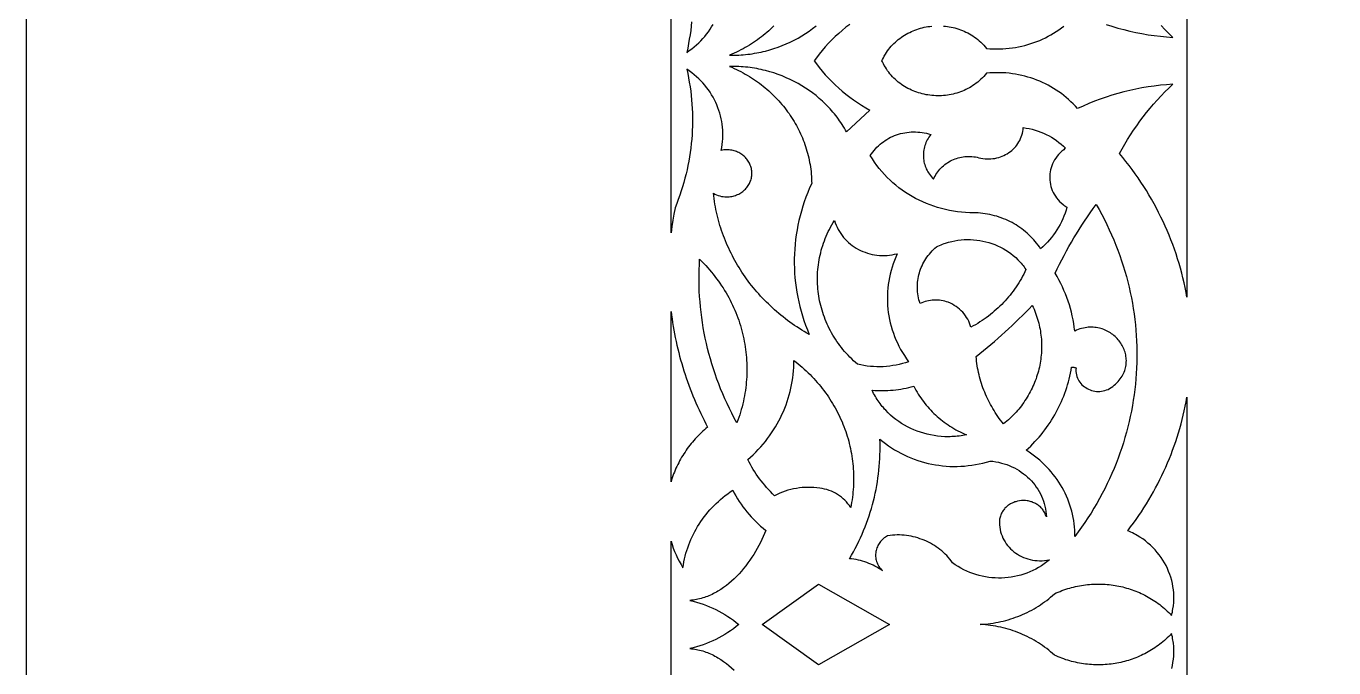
# Model space of a CAD drawing. Extents: x 1908 to 2928, y -299 to 721.
# Drawn here: x 1907.6 to 2110.3, y 117.3 to 216.8 of the extents above; entities that cross this region are included whole.
import ezdxf

# ---------------------------------------------------------------- set-up
doc = ezdxf.new("R2010")
doc.units = 0
doc.layers.add('BITMAP_LAYER', color=18, linetype='CONTINUOUS')

msp = doc.modelspace()

# ---------------------------------------------------------------- linework, layer by layer
at = {"layer": 'BITMAP_LAYER'}
for points in [[(2628.8, -298.58), (2927.55, 0.17), (2927.55, 422.67), (2628.8, 721.42), (2206.31, 721.42), (1907.55, 422.67), (1907.55, 0.17), (2206.31, -298.58)], [(2062.64, 201), (2063.1, 200.91), (2063.56, 200.8), (2064.01, 200.68), (2064.46, 200.53), (2064.9, 200.37), (2065.33, 200.19), (2065.75, 200), (2066.17, 199.79), (2066.57, 199.56), (2066.96, 199.31), (2067.34, 199.05), (2067.71, 198.78), (2068.07, 198.48), (2068.41, 198.18), (2068.74, 197.86), (2068.59, 197.75), (2068.44, 197.64), (2068.15, 197.4), (2067.88, 197.16), (2067.64, 196.9), (2067.41, 196.63), (2067.21, 196.35), (2067.02, 196.07), (2066.86, 195.77), (2066.71, 195.47), (2066.59, 195.16), (2066.49, 194.85), (2066.4, 194.53), (2066.34, 194.21), (2066.3, 193.89), (2066.27, 193.56), (2066.27, 193.24), (2066.29, 192.91), (2066.33, 192.59), (2066.38, 192.27), (2066.46, 191.95), (2066.56, 191.63), (2066.68, 191.33), (2066.82, 191.02), (2066.97, 190.73), (2067.15, 190.44), (2067.35, 190.16), (2067.57, 189.89), (2067.81, 189.63), (2068.06, 189.38), (2068.34, 189.15), (2068.49, 189.04), (2068.64, 188.93), (2068.79, 188.82), (2068.95, 188.72), (2068.82, 188.26), (2068.66, 187.81), (2068.49, 187.36), (2068.31, 186.92), (2068.1, 186.48), (2067.88, 186.05), (2067.65, 185.63), (2067.4, 185.22), (2067.13, 184.82), (2066.85, 184.42), (2066.56, 184.04), (2066.25, 183.66), (2065.92, 183.3), (2065.59, 182.94), (2065.23, 182.59), (2064.87, 182.26), (2064.67, 182.56), (2064.46, 182.85), (2064.24, 183.14), (2064.02, 183.41), (2063.79, 183.69), (2063.54, 183.95), (2063.3, 184.2), (2063.04, 184.45), (2062.77, 184.69), (2062.5, 184.93), (2062.23, 185.15), (2061.94, 185.37), (2061.65, 185.58), (2061.35, 185.78), (2061.05, 185.97), (2060.74, 186.16), (2060.43, 186.33), (2060.1, 186.5), (2059.78, 186.65), (2059.45, 186.8), (2059.11, 186.94), (2058.77, 187.07), (2058.43, 187.19), (2058.08, 187.31), (2057.73, 187.41), (2057.37, 187.5), (2057.01, 187.58), (2056.65, 187.66), (2056.28, 187.72), (2055.91, 187.77), (2055.54, 187.81), (2055.17, 187.84), (2054.52, 187.84), (2053.88, 187.85), (2053.24, 187.88), (2052.6, 187.93), (2051.97, 188.01), (2051.34, 188.1), (2050.72, 188.22), (2050.11, 188.35), (2049.5, 188.5), (2048.9, 188.67), (2048.31, 188.86), (2047.73, 189.07), (2047.15, 189.3), (2046.58, 189.54), (2046.02, 189.81), (2045.48, 190.09), (2044.94, 190.38), (2044.41, 190.7), (2043.9, 191.03), (2043.39, 191.38), (2042.9, 191.74), (2042.42, 192.12), (2041.96, 192.51), (2041.51, 192.92), (2041.07, 193.35), (2040.65, 193.79), (2040.24, 194.24), (2039.85, 194.71), (2039.47, 195.2), (2039.12, 195.69), (2038.77, 196.2), (2038.45, 196.73), (2038.63, 197.01), (2038.83, 197.28), (2039.04, 197.54), (2039.25, 197.79), (2039.48, 198.03), (2039.72, 198.26), (2039.96, 198.48), (2040.22, 198.69), (2040.48, 198.88), (2040.75, 199.07), (2041.03, 199.24), (2041.31, 199.41), (2041.61, 199.56), (2041.9, 199.7), (2042.21, 199.82), (2042.52, 199.94), (2042.83, 200.04), (2043.15, 200.13), (2043.48, 200.21), (2043.8, 200.27), (2044.13, 200.32), (2044.46, 200.36), (2044.8, 200.39), (2045.13, 200.4), (2045.47, 200.4), (2045.81, 200.38), (2046.15, 200.35), (2046.49, 200.31), (2046.83, 200.25), (2047.17, 200.18), (2047.5, 200.09), (2047.84, 199.99), (2047.68, 199.79), (2047.54, 199.59), (2047.41, 199.38), (2047.29, 199.17), (2047.18, 198.96), (2047.08, 198.74), (2046.99, 198.52), (2046.92, 198.29), (2046.85, 198.07), (2046.79, 197.84), (2046.75, 197.61), (2046.72, 197.38), (2046.69, 197.15), (2046.68, 196.92), (2046.68, 196.69), (2046.69, 196.46), (2046.71, 196.23), (2046.74, 196), (2046.78, 195.77), (2046.83, 195.54), (2046.89, 195.32), (2046.97, 195.09), (2047.05, 194.87), (2047.14, 194.66), (2047.25, 194.44), (2047.36, 194.23), (2047.49, 194.03), (2047.62, 193.83), (2047.77, 193.63), (2047.92, 193.44), (2048.09, 193.25), (2048.27, 193.07), (2048.38, 193.32), (2048.49, 193.55), (2048.62, 193.78), (2048.76, 194), (2048.91, 194.22), (2049.07, 194.42), (2049.24, 194.62), (2049.42, 194.81), (2049.6, 194.99), (2049.8, 195.16), (2050, 195.32), (2050.21, 195.48), (2050.42, 195.62), (2050.64, 195.76), (2050.87, 195.89), (2051.1, 196), (2051.34, 196.11), (2051.59, 196.21), (2051.84, 196.29), (2052.09, 196.37), (2052.34, 196.43), (2052.6, 196.49), (2052.87, 196.53), (2053.13, 196.56), (2053.4, 196.58), (2053.67, 196.59), (2053.94, 196.59), (2054.21, 196.57), (2054.49, 196.55), (2054.76, 196.51), (2055.03, 196.46), (2055.3, 196.39), (2055.62, 196.32), (2055.93, 196.27), (2056.25, 196.23), (2056.56, 196.21), (2056.87, 196.21), (2057.17, 196.22), (2057.48, 196.25), (2057.77, 196.3), (2058.07, 196.36), (2058.36, 196.44), (2058.64, 196.53), (2058.91, 196.63), (2059.18, 196.75), (2059.44, 196.88), (2059.7, 197.02), (2059.94, 197.18), (2060.17, 197.35), (2060.4, 197.53), (2060.61, 197.72), (2060.82, 197.93), (2061.01, 198.14), (2061.19, 198.36), (2061.35, 198.6), (2061.5, 198.84), (2061.64, 199.09), (2061.77, 199.35), (2061.87, 199.62), (2061.97, 199.9), (2062.04, 200.18), (2062.1, 200.47), (2062.14, 200.77), (2062.17, 201.07)], [(2073.92, 188.37), (2074.34, 187.59), (2074.75, 186.81), (2075.14, 186.03), (2075.51, 185.24), (2075.87, 184.45), (2076.21, 183.65), (2076.54, 182.85), (2076.85, 182.05), (2077.14, 181.24), (2077.42, 180.43), (2077.68, 179.62), (2077.93, 178.8), (2078.16, 177.98), (2078.38, 177.16), (2078.58, 176.33), (2078.77, 175.5), (2078.94, 174.67), (2079.09, 173.84), (2079.23, 173.01), (2079.35, 172.17), (2079.46, 171.34), (2079.56, 170.5), (2079.63, 169.66), (2079.69, 168.83), (2079.74, 167.99), (2079.77, 167.15), (2079.79, 166.31), (2079.79, 165.47), (2079.77, 164.63), (2079.74, 163.79), (2079.69, 162.96), (2079.63, 162.12), (2079.56, 161.28), (2079.46, 160.45), (2079.36, 159.62), (2079.23, 158.79), (2079.09, 157.96), (2078.94, 157.13), (2078.77, 156.3), (2078.59, 155.48), (2078.39, 154.66), (2078.17, 153.84), (2077.94, 153.03), (2077.7, 152.22), (2077.44, 151.41), (2077.16, 150.6), (2076.87, 149.8), (2076.57, 149.01), (2076.25, 148.22), (2075.91, 147.43), (2075.56, 146.64), (2075.19, 145.87), (2074.81, 145.09), (2074.41, 144.32), (2074, 143.56), (2073.58, 142.8), (2073.14, 142.05), (2072.68, 141.3), (2072.21, 140.56), (2071.72, 139.83), (2071.22, 139.1), (2070.7, 138.38), (2070.17, 137.67), (2070.17, 138.17), (2070.15, 138.67), (2070.11, 139.16), (2070.06, 139.66), (2069.99, 140.15), (2069.9, 140.64), (2069.8, 141.12), (2069.69, 141.6), (2069.56, 142.08), (2069.41, 142.55), (2069.25, 143.01), (2069.07, 143.47), (2068.88, 143.92), (2068.67, 144.37), (2068.45, 144.81), (2068.21, 145.25), (2067.96, 145.68), (2067.7, 146.1), (2067.42, 146.51), (2067.13, 146.92), (2066.82, 147.31), (2066.5, 147.7), (2066.17, 148.08), (2065.83, 148.45), (2065.47, 148.81), (2065.1, 149.16), (2064.72, 149.5), (2064.33, 149.83), (2063.92, 150.15), (2063.51, 150.46), (2063.08, 150.76), (2062.64, 151.05), (2062.99, 151.37), (2063.33, 151.7), (2063.67, 152.04), (2063.99, 152.39), (2064.31, 152.74), (2064.62, 153.09), (2064.93, 153.45), (2065.22, 153.82), (2065.51, 154.19), (2065.79, 154.57), (2066.06, 154.95), (2066.32, 155.34), (2066.57, 155.73), (2066.82, 156.13), (2067.05, 156.53), (2067.28, 156.93), (2067.5, 157.34), (2067.71, 157.76), (2067.91, 158.17), (2068.1, 158.6), (2068.28, 159.02), (2068.45, 159.45), (2068.62, 159.88), (2068.77, 160.32), (2068.92, 160.76), (2069.05, 161.2), (2069.18, 161.64), (2069.3, 162.09), (2069.4, 162.54), (2069.5, 162.99), (2069.59, 163.45), (2069.67, 163.91), (2069.76, 163.92), (2069.85, 163.93), (2069.94, 163.92), (2070.03, 163.91), (2070.12, 163.9), (2070.21, 163.87), (2070.29, 163.84), (2070.37, 163.8), (2070.35, 163.52), (2070.35, 163.25), (2070.37, 162.98), (2070.42, 162.72), (2070.49, 162.48), (2070.58, 162.24), (2070.68, 162.01), (2070.81, 161.79), (2070.95, 161.59), (2071.1, 161.39), (2071.27, 161.21), (2071.46, 161.04), (2071.65, 160.89), (2071.86, 160.75), (2072.08, 160.62), (2072.3, 160.51), (2072.54, 160.41), (2072.78, 160.33), (2073.02, 160.26), (2073.27, 160.21), (2073.53, 160.18), (2073.79, 160.17), (2074.05, 160.17), (2074.31, 160.2), (2074.56, 160.24), (2074.82, 160.3), (2075.07, 160.39), (2075.32, 160.49), (2075.57, 160.61), (2075.81, 160.76), (2076.04, 160.93), (2076.15, 161.02), (2076.26, 161.12), (2076.48, 161.31), (2076.68, 161.5), (2076.87, 161.7), (2077.05, 161.9), (2077.21, 162.11), (2077.36, 162.31), (2077.49, 162.52), (2077.61, 162.74), (2077.72, 162.95), (2077.82, 163.17), (2077.9, 163.39), (2077.97, 163.61), (2078.03, 163.83), (2078.08, 164.05), (2078.12, 164.27), (2078.14, 164.5), (2078.15, 164.72), (2078.16, 164.94), (2078.15, 165.16), (2078.13, 165.38), (2078.1, 165.6), (2078.06, 165.82), (2078.01, 166.04), (2077.95, 166.25), (2077.88, 166.46), (2077.81, 166.67), (2077.72, 166.87), (2077.63, 167.07), (2077.52, 167.27), (2077.41, 167.46), (2077.29, 167.65), (2077.16, 167.84), (2077.02, 168.02), (2076.88, 168.19), (2076.73, 168.36), (2076.57, 168.52), (2076.41, 168.68), (2076.24, 168.83), (2076.06, 168.98), (2075.87, 169.11), (2075.68, 169.24), (2075.49, 169.36), (2075.29, 169.48), (2075.08, 169.58), (2074.87, 169.68), (2074.65, 169.77), (2074.43, 169.85), (2074.21, 169.92), (2073.98, 169.98), (2073.74, 170.03), (2073.5, 170.07), (2073.26, 170.1), (2073.02, 170.12), (2072.77, 170.13), (2072.52, 170.13), (2072.26, 170.11), (2072.01, 170.08), (2071.75, 170.04), (2071.49, 169.99), (2071.23, 169.92), (2070.96, 169.85), (2070.7, 169.75), (2070.43, 169.65), (2070.16, 169.53), (2070.09, 170.12), (2070, 170.71), (2069.9, 171.29), (2069.78, 171.87), (2069.64, 172.45), (2069.49, 173.02), (2069.32, 173.6), (2069.13, 174.16), (2068.93, 174.72), (2068.72, 175.28), (2068.49, 175.83), (2068.24, 176.38), (2067.98, 176.92), (2067.7, 177.45), (2067.41, 177.98), (2067.11, 178.5), (2067.44, 179.19), (2067.79, 179.89), (2068.14, 180.58), (2068.5, 181.26), (2068.87, 181.94), (2069.25, 182.62), (2069.64, 183.29), (2070.03, 183.96), (2070.44, 184.62), (2070.85, 185.28), (2071.27, 185.93), (2071.69, 186.58), (2072.13, 187.23), (2072.57, 187.87), (2073.03, 188.5), (2073.49, 189.14)], [(2033.02, 186.31), (2033.16, 185.95), (2033.31, 185.61), (2033.48, 185.27), (2033.66, 184.95), (2033.86, 184.63), (2034.08, 184.33), (2034.31, 184.04), (2034.55, 183.76), (2034.81, 183.5), (2035.08, 183.24), (2035.37, 183), (2035.66, 182.78), (2035.97, 182.57), (2036.28, 182.37), (2036.61, 182.19), (2036.95, 182.02), (2037.29, 181.87), (2037.64, 181.73), (2038, 181.61), (2038.36, 181.5), (2038.73, 181.41), (2039.11, 181.34), (2039.49, 181.29), (2039.87, 181.25), (2040.26, 181.23), (2040.65, 181.23), (2041.05, 181.25), (2041.44, 181.29), (2041.84, 181.35), (2042.23, 181.42), (2042.63, 181.52), (2042.4, 181), (2042.19, 180.48), (2041.99, 179.96), (2041.82, 179.43), (2041.67, 178.89), (2041.53, 178.36), (2041.41, 177.82), (2041.31, 177.28), (2041.23, 176.74), (2041.17, 176.19), (2041.13, 175.65), (2041.1, 175.11), (2041.1, 174.56), (2041.11, 174.02), (2041.14, 173.47), (2041.19, 172.93), (2041.25, 172.39), (2041.34, 171.86), (2041.44, 171.32), (2041.56, 170.79), (2041.7, 170.26), (2041.85, 169.73), (2042.03, 169.21), (2042.22, 168.69), (2042.43, 168.18), (2042.65, 167.68), (2042.9, 167.18), (2043.16, 166.68), (2043.44, 166.19), (2043.74, 165.71), (2044.05, 165.24), (2044.39, 164.77), (2043.91, 164.62), (2043.43, 164.47), (2042.94, 164.35), (2042.45, 164.24), (2041.96, 164.16), (2041.46, 164.09), (2040.96, 164.04), (2040.46, 164), (2039.96, 163.99), (2039.46, 163.99), (2038.96, 164.01), (2038.46, 164.05), (2037.96, 164.1), (2037.46, 164.18), (2036.97, 164.27), (2036.47, 164.38), (2036.16, 164.65), (2035.86, 164.93), (2035.57, 165.21), (2035.28, 165.49), (2035.01, 165.78), (2034.73, 166.08), (2034.47, 166.37), (2034.22, 166.68), (2033.97, 166.99), (2033.73, 167.3), (2033.5, 167.61), (2033.27, 167.93), (2033.06, 168.26), (2032.85, 168.58), (2032.65, 168.91), (2032.46, 169.25), (2032.27, 169.58), (2032.1, 169.92), (2031.93, 170.27), (2031.77, 170.61), (2031.61, 170.96), (2031.47, 171.31), (2031.33, 171.67), (2031.2, 172.02), (2031.08, 172.38), (2030.97, 172.74), (2030.87, 173.1), (2030.77, 173.47), (2030.68, 173.83), (2030.6, 174.2), (2030.53, 174.57), (2030.47, 174.94), (2030.41, 175.31), (2030.37, 175.68), (2030.33, 176.05), (2030.3, 176.43), (2030.28, 176.8), (2030.26, 177.18), (2030.26, 177.55), (2030.26, 177.93), (2030.27, 178.3), (2030.29, 178.68), (2030.32, 179.05), (2030.36, 179.43), (2030.4, 179.8), (2030.46, 180.18), (2030.52, 180.55), (2030.59, 180.92), (2030.67, 181.29), (2030.76, 181.67), (2030.86, 182.04), (2030.96, 182.4), (2031.08, 182.77), (2031.2, 183.14), (2031.33, 183.5), (2031.47, 183.86), (2031.62, 184.22), (2031.78, 184.58), (2031.94, 184.94), (2032.12, 185.29), (2032.3, 185.64), (2032.5, 185.99), (2032.7, 186.33), (2032.91, 186.68)], [(2054, 183.71), (2054.48, 183.69), (2054.97, 183.64), (2055.44, 183.57), (2055.92, 183.48), (2056.39, 183.37), (2056.85, 183.25), (2057.31, 183.1), (2057.76, 182.93), (2058.2, 182.74), (2058.63, 182.54), (2059.05, 182.31), (2059.47, 182.07), (2059.87, 181.81), (2060.26, 181.53), (2060.63, 181.23), (2061, 180.91), (2061.35, 180.58), (2061.51, 180.4), (2061.68, 180.23), (2061.84, 180.04), (2062, 179.86), (2062.15, 179.67), (2062.3, 179.47), (2062.44, 179.27), (2062.58, 179.07), (2062.42, 178.72), (2062.24, 178.37), (2062.06, 178.02), (2061.88, 177.68), (2061.68, 177.35), (2061.48, 177.02), (2061.27, 176.69), (2061.06, 176.36), (2060.84, 176.04), (2060.61, 175.73), (2060.37, 175.42), (2060.13, 175.11), (2059.88, 174.81), (2059.63, 174.52), (2059.37, 174.23), (2059.1, 173.94), (2058.83, 173.66), (2058.55, 173.38), (2058.27, 173.11), (2057.98, 172.85), (2057.68, 172.59), (2057.38, 172.33), (2057.07, 172.08), (2056.76, 171.84), (2056.44, 171.6), (2056.11, 171.37), (2055.78, 171.15), (2055.45, 170.93), (2055.11, 170.72), (2054.77, 170.51), (2054.42, 170.31), (2054.06, 170.11), (2053.96, 170.43), (2053.85, 170.75), (2053.71, 171.05), (2053.56, 171.35), (2053.39, 171.63), (2053.2, 171.91), (2053, 172.17), (2052.78, 172.43), (2052.55, 172.67), (2052.3, 172.9), (2052.04, 173.12), (2051.77, 173.32), (2051.48, 173.51), (2051.18, 173.68), (2050.87, 173.84), (2050.55, 173.98), (2050.28, 174.07), (2050.01, 174.15), (2049.73, 174.21), (2049.46, 174.26), (2049.18, 174.3), (2048.9, 174.32), (2048.62, 174.33), (2048.34, 174.32), (2048.06, 174.3), (2047.78, 174.27), (2047.5, 174.23), (2047.23, 174.17), (2046.96, 174.09), (2046.69, 174.01), (2046.43, 173.91), (2046.17, 173.79), (2046.08, 174.09), (2045.99, 174.39), (2045.93, 174.69), (2045.87, 174.99), (2045.82, 175.29), (2045.79, 175.59), (2045.76, 175.89), (2045.75, 176.19), (2045.75, 176.48), (2045.76, 176.78), (2045.79, 177.08), (2045.82, 177.38), (2045.87, 177.67), (2045.92, 177.96), (2045.99, 178.25), (2046.07, 178.54), (2046.15, 178.83), (2046.25, 179.11), (2046.36, 179.39), (2046.48, 179.66), (2046.62, 179.94), (2046.76, 180.2), (2046.91, 180.47), (2047.07, 180.72), (2047.24, 180.98), (2047.42, 181.23), (2047.61, 181.47), (2047.82, 181.7), (2048.03, 181.94), (2048.25, 182.16), (2048.48, 182.38), (2048.72, 182.59), (2048.95, 182.7), (2049.18, 182.8), (2049.42, 182.9), (2049.65, 182.99), (2049.89, 183.08), (2050.12, 183.16), (2050.6, 183.31), (2051.08, 183.43), (2051.57, 183.53), (2052.05, 183.61), (2052.54, 183.67), (2053.03, 183.71), (2053.51, 183.72)], [(2012.32, 180.33), (2012.63, 180.01), (2012.94, 179.68), (2013.24, 179.35), (2013.53, 179.02), (2013.82, 178.68), (2014.1, 178.33), (2014.37, 177.99), (2014.63, 177.64), (2014.89, 177.28), (2015.14, 176.93), (2015.39, 176.56), (2015.62, 176.2), (2015.85, 175.83), (2016.08, 175.46), (2016.29, 175.09), (2016.5, 174.71), (2016.7, 174.33), (2016.89, 173.94), (2017.08, 173.56), (2017.26, 173.17), (2017.43, 172.78), (2017.6, 172.39), (2017.75, 171.99), (2017.9, 171.59), (2018.05, 171.19), (2018.18, 170.79), (2018.31, 170.38), (2018.43, 169.98), (2018.54, 169.57), (2018.65, 169.16), (2018.74, 168.75), (2018.83, 168.34), (2018.92, 167.92), (2018.99, 167.51), (2019.06, 167.09), (2019.12, 166.67), (2019.17, 166.25), (2019.21, 165.83), (2019.25, 165.41), (2019.28, 164.99), (2019.3, 164.57), (2019.31, 164.14), (2019.32, 163.72), (2019.32, 163.3), (2019.31, 162.87), (2019.29, 162.45), (2019.26, 162.03), (2019.23, 161.6), (2019.19, 161.18), (2019.14, 160.75), (2019.08, 160.33), (2019.02, 159.91), (2018.94, 159.48), (2018.86, 159.06), (2018.77, 158.64), (2018.67, 158.22), (2018.57, 157.8), (2018.45, 157.38), (2018.33, 156.96), (2018.2, 156.55), (2018.06, 156.13), (2017.92, 155.72), (2017.76, 155.3), (2017.36, 156.04), (2016.97, 156.78), (2016.6, 157.52), (2016.24, 158.27), (2015.9, 159.03), (2015.57, 159.79), (2015.25, 160.55), (2014.95, 161.32), (2014.66, 162.09), (2014.39, 162.87), (2014.13, 163.65), (2013.88, 164.44), (2013.65, 165.22), (2013.43, 166.02), (2013.23, 166.81), (2013.04, 167.61), (2012.86, 168.41), (2012.7, 169.21), (2012.56, 170.02), (2012.43, 170.83), (2012.31, 171.64), (2012.21, 172.45), (2012.12, 173.26), (2012.05, 174.08), (2011.99, 174.9), (2011.94, 175.72), (2011.92, 176.54), (2011.9, 177.36), (2011.9, 178.18), (2011.92, 179), (2011.95, 179.82), (2011.99, 180.65)], [(2007.63, 172), (2007.71, 171.41), (2007.8, 170.83), (2007.89, 170.25), (2007.99, 169.67), (2008.1, 169.09), (2008.22, 168.51), (2008.34, 167.93), (2008.46, 167.36), (2008.6, 166.79), (2008.74, 166.21), (2008.89, 165.64), (2009.04, 165.07), (2009.21, 164.51), (2009.37, 163.94), (2009.55, 163.38), (2009.73, 162.81), (2009.92, 162.25), (2010.11, 161.7), (2010.31, 161.14), (2010.52, 160.58), (2010.73, 160.03), (2010.95, 159.48), (2011.18, 158.93), (2011.41, 158.39), (2011.65, 157.84), (2011.9, 157.3), (2012.15, 156.76), (2012.41, 156.22), (2012.68, 155.69), (2012.95, 155.16), (2013.23, 154.63), (2012.97, 154.41), (2012.72, 154.2), (2012.47, 153.98), (2012.23, 153.75), (2012, 153.52), (2011.76, 153.29), (2011.54, 153.05), (2011.31, 152.81), (2011.1, 152.57), (2010.88, 152.32), (2010.68, 152.07), (2010.47, 151.82), (2010.28, 151.56), (2010.08, 151.3), (2009.9, 151.04), (2009.72, 150.77), (2009.54, 150.51), (2009.37, 150.23), (2009.2, 149.96), (2009.04, 149.68), (2008.89, 149.4), (2008.74, 149.12), (2008.59, 148.84), (2008.46, 148.55), (2008.32, 148.26), (2008.2, 147.97), (2008.08, 147.67), (2007.96, 147.38), (2007.85, 147.08), (2007.75, 146.78), (2007.65, 146.48), (2007.55, 146.17), (2007.55, 172.58)], [(2063.72, 173.21), (2063.85, 172.91), (2063.97, 172.61), (2064.09, 172.3), (2064.2, 172), (2064.3, 171.69), (2064.4, 171.38), (2064.49, 171.07), (2064.57, 170.76), (2064.64, 170.45), (2064.71, 170.14), (2064.77, 169.83), (2064.83, 169.52), (2064.87, 169.21), (2064.91, 168.89), (2064.95, 168.58), (2064.98, 168.27), (2065, 167.96), (2065.01, 167.64), (2065.02, 167.33), (2065.02, 167.02), (2065.01, 166.7), (2065, 166.39), (2064.98, 166.08), (2064.96, 165.77), (2064.92, 165.46), (2064.89, 165.15), (2064.84, 164.84), (2064.79, 164.54), (2064.73, 164.23), (2064.67, 163.92), (2064.6, 163.62), (2064.52, 163.32), (2064.44, 163.02), (2064.35, 162.72), (2064.25, 162.42), (2064.15, 162.12), (2064.04, 161.83), (2063.93, 161.54), (2063.81, 161.25), (2063.68, 160.96), (2063.55, 160.67), (2063.41, 160.39), (2063.26, 160.11), (2063.11, 159.83), (2062.95, 159.55), (2062.79, 159.28), (2062.62, 159.01), (2062.44, 158.74), (2062.26, 158.47), (2062.08, 158.21), (2061.88, 157.95), (2061.68, 157.7), (2061.48, 157.44), (2061.27, 157.2), (2061.05, 156.95), (2060.83, 156.71), (2060.6, 156.47), (2060.37, 156.23), (2060.13, 156), (2059.88, 155.78), (2059.63, 155.55), (2059.37, 155.33), (2059.11, 155.12), (2058.88, 155.41), (2058.66, 155.69), (2058.45, 155.99), (2058.24, 156.28), (2058.03, 156.58), (2057.84, 156.88), (2057.64, 157.19), (2057.46, 157.5), (2057.28, 157.81), (2057.1, 158.12), (2056.94, 158.44), (2056.78, 158.75), (2056.62, 159.08), (2056.47, 159.4), (2056.33, 159.73), (2056.19, 160.05), (2056.06, 160.38), (2055.93, 160.72), (2055.82, 161.05), (2055.7, 161.39), (2055.6, 161.73), (2055.5, 162.07), (2055.4, 162.41), (2055.32, 162.75), (2055.24, 163.1), (2055.16, 163.45), (2055.1, 163.79), (2055.04, 164.14), (2054.98, 164.5), (2054.94, 164.85), (2054.9, 165.2), (2054.86, 165.56), (2055.44, 166.02), (2056.01, 166.49), (2056.58, 166.96), (2057.15, 167.44), (2057.71, 167.92), (2058.27, 168.41), (2058.82, 168.9), (2059.37, 169.39), (2059.91, 169.89), (2060.45, 170.4), (2060.98, 170.91), (2061.51, 171.42), (2062.04, 171.94), (2062.56, 172.46), (2063.07, 172.98), (2063.58, 173.51)], [(2026.94, 164.72), (2027.26, 164.46), (2027.59, 164.19), (2027.9, 163.91), (2028.22, 163.63), (2028.52, 163.35), (2028.82, 163.06), (2029.12, 162.77), (2029.41, 162.48), (2029.69, 162.18), (2029.97, 161.87), (2030.24, 161.56), (2030.5, 161.25), (2030.76, 160.94), (2031.01, 160.62), (2031.26, 160.3), (2031.5, 159.97), (2031.74, 159.64), (2031.96, 159.31), (2032.19, 158.97), (2032.4, 158.63), (2032.61, 158.29), (2032.82, 157.94), (2033.01, 157.6), (2033.21, 157.25), (2033.39, 156.89), (2033.57, 156.53), (2033.74, 156.18), (2033.91, 155.81), (2034.07, 155.45), (2034.22, 155.08), (2034.36, 154.71), (2034.5, 154.34), (2034.64, 153.97), (2034.76, 153.59), (2034.88, 153.22), (2035, 152.84), (2035.1, 152.46), (2035.2, 152.07), (2035.29, 151.69), (2035.38, 151.3), (2035.46, 150.92), (2035.53, 150.53), (2035.6, 150.14), (2035.66, 149.74), (2035.71, 149.35), (2035.75, 148.96), (2035.79, 148.56), (2035.82, 148.17), (2035.84, 147.77), (2035.86, 147.37), (2035.87, 146.97), (2035.87, 146.58), (2035.87, 146.18), (2035.85, 145.78), (2035.83, 145.38), (2035.81, 144.98), (2035.77, 144.57), (2035.73, 144.17), (2035.68, 143.77), (2035.62, 143.37), (2035.56, 142.97), (2035.49, 142.57), (2035.41, 142.17), (2035.21, 142.47), (2034.99, 142.76), (2034.76, 143.03), (2034.52, 143.29), (2034.25, 143.54), (2033.98, 143.77), (2033.69, 143.99), (2033.39, 144.19), (2033.08, 144.37), (2032.75, 144.54), (2032.42, 144.69), (2032.08, 144.82), (2031.73, 144.94), (2031.37, 145.04), (2031, 145.11), (2030.63, 145.17), (2030.18, 145.23), (2029.72, 145.27), (2029.27, 145.29), (2028.81, 145.29), (2028.36, 145.28), (2027.91, 145.25), (2027.46, 145.2), (2027.01, 145.13), (2026.57, 145.05), (2026.13, 144.95), (2025.69, 144.84), (2025.26, 144.7), (2024.84, 144.55), (2024.42, 144.38), (2024.01, 144.2), (2023.6, 144), (2023.29, 144.31), (2022.98, 144.63), (2022.68, 144.95), (2022.38, 145.27), (2022.1, 145.61), (2021.82, 145.94), (2021.55, 146.29), (2021.28, 146.63), (2021.03, 146.99), (2020.78, 147.35), (2020.54, 147.71), (2020.31, 148.08), (2020.08, 148.45), (2019.87, 148.83), (2019.66, 149.21), (2019.46, 149.59), (2019.88, 149.97), (2020.3, 150.35), (2020.7, 150.75), (2021.08, 151.15), (2021.46, 151.56), (2021.82, 151.98), (2022.18, 152.41), (2022.51, 152.85), (2022.84, 153.29), (2023.15, 153.74), (2023.46, 154.2), (2023.74, 154.66), (2024.02, 155.13), (2024.28, 155.61), (2024.53, 156.09), (2024.76, 156.58), (2024.98, 157.08), (2025.19, 157.58), (2025.39, 158.08), (2025.57, 158.59), (2025.73, 159.1), (2025.88, 159.62), (2026.02, 160.14), (2026.14, 160.67), (2026.25, 161.2), (2026.35, 161.73), (2026.43, 162.27), (2026.49, 162.81), (2026.54, 163.35), (2026.58, 163.89), (2026.6, 164.44), (2026.6, 164.98)], [(2045.36, 160.65), (2045.53, 160.34), (2045.71, 160.04), (2045.89, 159.74), (2046.08, 159.45), (2046.27, 159.16), (2046.48, 158.87), (2046.68, 158.59), (2046.9, 158.32), (2047.12, 158.05), (2047.35, 157.78), (2047.58, 157.52), (2047.82, 157.26), (2048.06, 157.01), (2048.31, 156.76), (2048.57, 156.52), (2048.83, 156.28), (2049.1, 156.05), (2049.37, 155.83), (2049.65, 155.61), (2049.93, 155.4), (2050.22, 155.19), (2050.52, 154.98), (2050.81, 154.79), (2051.12, 154.6), (2051.42, 154.41), (2051.74, 154.23), (2052.05, 154.06), (2052.37, 153.9), (2052.7, 153.74), (2053.03, 153.58), (2053.36, 153.44), (2053.08, 153.38), (2052.8, 153.33), (2052.52, 153.29), (2052.24, 153.25), (2051.95, 153.22), (2051.67, 153.19), (2051.39, 153.17), (2051.11, 153.16), (2050.83, 153.15), (2050.55, 153.14), (2050.27, 153.15), (2049.99, 153.15), (2049.44, 153.19), (2048.89, 153.24), (2048.34, 153.32), (2047.8, 153.42), (2047.27, 153.54), (2046.75, 153.68), (2046.23, 153.84), (2045.72, 154.02), (2045.21, 154.22), (2044.72, 154.44), (2044.24, 154.68), (2043.77, 154.94), (2043.31, 155.21), (2042.87, 155.51), (2042.43, 155.82), (2042.01, 156.15), (2041.61, 156.5), (2041.22, 156.87), (2040.84, 157.25), (2040.66, 157.44), (2040.49, 157.65), (2040.31, 157.85), (2040.15, 158.06), (2039.98, 158.27), (2039.82, 158.49), (2039.67, 158.71), (2039.52, 158.93), (2039.37, 159.16), (2039.24, 159.39), (2039.1, 159.63), (2038.97, 159.87), (2038.85, 160.11), (2038.73, 160.36), (2039.14, 160.33), (2039.54, 160.31), (2039.95, 160.29), (2040.36, 160.29), (2040.77, 160.3), (2041.18, 160.31), (2041.59, 160.34), (2042, 160.37), (2042.4, 160.42), (2042.81, 160.47), (2043.21, 160.53), (2043.61, 160.6), (2044.01, 160.67), (2044.41, 160.76), (2044.81, 160.86), (2045.2, 160.96)], [(2040.38, 152.42), (2040.83, 152.08), (2041.28, 151.74), (2041.75, 151.43), (2042.23, 151.12), (2042.72, 150.84), (2043.21, 150.57), (2043.72, 150.32), (2044.23, 150.08), (2044.75, 149.86), (2045.27, 149.66), (2045.8, 149.47), (2046.34, 149.3), (2046.88, 149.15), (2047.43, 149.01), (2047.98, 148.89), (2048.54, 148.79), (2049.1, 148.71), (2049.66, 148.64), (2050.22, 148.59), (2050.79, 148.55), (2051.36, 148.54), (2051.93, 148.54), (2052.5, 148.56), (2053.07, 148.6), (2053.64, 148.66), (2054.2, 148.73), (2054.77, 148.82), (2055.34, 148.93), (2055.9, 149.06), (2056.46, 149.21), (2057.02, 149.37), (2057.47, 149.33), (2057.91, 149.26), (2058.35, 149.18), (2058.78, 149.07), (2059.2, 148.95), (2059.61, 148.82), (2060.01, 148.66), (2060.4, 148.49), (2060.79, 148.31), (2061.16, 148.11), (2061.52, 147.89), (2061.87, 147.66), (2062.21, 147.41), (2062.53, 147.16), (2062.85, 146.89), (2063.15, 146.6), (2063.43, 146.31), (2063.7, 146), (2063.96, 145.68), (2064.2, 145.35), (2064.43, 145.01), (2064.64, 144.66), (2064.83, 144.3), (2065.01, 143.93), (2065.17, 143.56), (2065.31, 143.17), (2065.44, 142.78), (2065.54, 142.38), (2065.63, 141.97), (2065.69, 141.56), (2065.74, 141.14), (2065.76, 140.72), (2065.71, 140.89), (2065.64, 141.05), (2065.57, 141.21), (2065.5, 141.36), (2065.42, 141.5), (2065.33, 141.64), (2065.24, 141.77), (2065.15, 141.9), (2065.05, 142.02), (2064.94, 142.14), (2064.83, 142.25), (2064.72, 142.35), (2064.6, 142.45), (2064.48, 142.54), (2064.35, 142.63), (2064.22, 142.71), (2064.09, 142.78), (2063.95, 142.85), (2063.82, 142.91), (2063.68, 142.97), (2063.54, 143.03), (2063.39, 143.07), (2063.25, 143.11), (2063.1, 143.15), (2062.95, 143.18), (2062.8, 143.2), (2062.5, 143.24), (2062.19, 143.25), (2061.89, 143.24), (2061.59, 143.2), (2061.29, 143.15), (2061, 143.07), (2060.85, 143.03), (2060.71, 142.97), (2060.57, 142.92), (2060.43, 142.85), (2060.3, 142.79), (2060.17, 142.72), (2060.04, 142.64), (2059.91, 142.55), (2059.79, 142.47), (2059.67, 142.37), (2059.56, 142.27), (2059.45, 142.17), (2059.34, 142.06), (2059.24, 141.95), (2059.15, 141.83), (2059.06, 141.7), (2058.97, 141.57), (2058.89, 141.44), (2058.82, 141.3), (2058.75, 141.16), (2058.69, 141.01), (2058.63, 140.85), (2058.59, 140.69), (2058.54, 140.53), (2058.51, 140.36), (2058.48, 140.18), (2058.47, 139.82), (2058.49, 139.46), (2058.52, 139.1), (2058.58, 138.76), (2058.66, 138.41), (2058.76, 138.08), (2058.88, 137.76), (2059.02, 137.44), (2059.18, 137.14), (2059.35, 136.84), (2059.54, 136.56), (2059.75, 136.29), (2059.97, 136.03), (2060.21, 135.78), (2060.46, 135.54), (2060.73, 135.32), (2061.01, 135.11), (2061.3, 134.92), (2061.6, 134.74), (2061.91, 134.58), (2062.23, 134.44), (2062.56, 134.31), (2062.9, 134.2), (2063.25, 134.1), (2063.6, 134.03), (2063.96, 133.97), (2064.33, 133.94), (2064.7, 133.92), (2065.08, 133.93), (2065.46, 133.95), (2065.84, 134), (2066.22, 134.07), (2066.02, 133.91), (2065.82, 133.74), (2065.41, 133.44), (2064.99, 133.15), (2064.55, 132.88), (2064.11, 132.63), (2063.66, 132.41), (2063.2, 132.2), (2062.73, 132.01), (2062.26, 131.85), (2061.78, 131.7), (2061.29, 131.57), (2060.8, 131.47), (2060.31, 131.38), (2059.81, 131.31), (2059.31, 131.27), (2058.81, 131.24), (2058.31, 131.24), (2057.81, 131.25), (2057.31, 131.29), (2056.81, 131.34), (2056.31, 131.42), (2055.82, 131.51), (2055.33, 131.63), (2054.84, 131.77), (2054.36, 131.93), (2053.89, 132.1), (2053.42, 132.3), (2052.96, 132.52), (2052.51, 132.76), (2052.07, 133.02), (2051.64, 133.3), (2051.43, 133.45), (2051.22, 133.61), (2051, 133.9), (2050.78, 134.18), (2050.55, 134.45), (2050.31, 134.71), (2050.06, 134.96), (2049.8, 135.21), (2049.54, 135.44), (2049.26, 135.66), (2048.98, 135.88), (2048.69, 136.08), (2048.4, 136.28), (2048.09, 136.46), (2047.78, 136.63), (2047.47, 136.8), (2047.15, 136.95), (2046.82, 137.09), (2046.49, 137.22), (2046.15, 137.34), (2045.81, 137.45), (2045.47, 137.55), (2045.12, 137.64), (2044.77, 137.71), (2044.42, 137.77), (2044.06, 137.82), (2043.7, 137.86), (2043.34, 137.89), (2042.97, 137.91), (2042.61, 137.91), (2042.24, 137.9), (2041.88, 137.88), (2041.51, 137.85), (2041.14, 137.8), (2040.96, 137.7), (2040.79, 137.59), (2040.63, 137.47), (2040.47, 137.34), (2040.33, 137.21), (2040.19, 137.06), (2040.06, 136.91), (2039.94, 136.76), (2039.83, 136.6), (2039.73, 136.43), (2039.63, 136.26), (2039.55, 136.08), (2039.48, 135.9), (2039.42, 135.72), (2039.37, 135.53), (2039.33, 135.34), (2039.3, 135.15), (2039.28, 134.96), (2039.28, 134.77), (2039.28, 134.57), (2039.3, 134.38), (2039.33, 134.18), (2039.37, 133.99), (2039.43, 133.8), (2039.5, 133.61), (2039.58, 133.42), (2039.67, 133.23), (2039.78, 133.05), (2039.9, 132.87), (2040.04, 132.7), (2040.19, 132.53), (2040.36, 132.36), (2040.07, 132.56), (2039.78, 132.74), (2039.49, 132.91), (2039.18, 133.08), (2038.88, 133.23), (2038.56, 133.37), (2038.25, 133.51), (2037.92, 133.63), (2037.6, 133.74), (2037.27, 133.84), (2036.93, 133.94), (2036.6, 134.02), (2036.25, 134.09), (2035.91, 134.14), (2035.56, 134.19), (2035.22, 134.23), (2035.53, 134.76), (2035.83, 135.3), (2036.12, 135.84), (2036.4, 136.39), (2036.66, 136.94), (2036.92, 137.49), (2037.17, 138.05), (2037.41, 138.61), (2037.64, 139.17), (2037.86, 139.74), (2038.06, 140.31), (2038.26, 140.88), (2038.45, 141.46), (2038.62, 142.04), (2038.79, 142.62), (2038.94, 143.2), (2039.09, 143.79), (2039.22, 144.38), (2039.34, 144.97), (2039.45, 145.56), (2039.55, 146.16), (2039.64, 146.75), (2039.72, 147.35), (2039.79, 147.95), (2039.85, 148.55), (2039.89, 149.16), (2039.93, 149.76), (2039.95, 150.36), (2039.97, 150.97), (2039.97, 151.58), (2039.96, 152.18), (2039.94, 152.79)], [(2041.42, 124.04), (2030.44, 117.79), (2021.68, 124.04), (2030.44, 130.29)]]:
    msp.add_lwpolyline(points, close=True, dxfattribs=at)
for points in [[(2087.55, 248.09), (2087.55, 211.42), (2087.55, 174.76), (2087.42, 175.52), (2087.27, 176.27), (2087.1, 177.02), (2086.93, 177.77), (2086.74, 178.52), (2086.54, 179.26), (2086.33, 180), (2086.1, 180.74), (2085.86, 181.48), (2085.61, 182.21), (2085.35, 182.93), (2085.08, 183.65), (2084.79, 184.37), (2084.49, 185.09), (2084.18, 185.79), (2083.86, 186.5), (2083.52, 187.2), (2083.17, 187.9), (2082.82, 188.59), (2082.45, 189.27), (2082.06, 189.95), (2081.67, 190.63), (2081.26, 191.3), (2080.85, 191.96), (2080.42, 192.62), (2079.98, 193.27), (2079.52, 193.92), (2079.06, 194.56), (2078.58, 195.19), (2078.1, 195.82), (2077.6, 196.44), (2077.09, 197.05), (2077.5, 197.79), (2077.92, 198.52), (2078.36, 199.24), (2078.82, 199.96), (2079.29, 200.66), (2079.77, 201.36), (2080.27, 202.05), (2080.78, 202.73), (2081.3, 203.4), (2081.84, 204.06), (2082.39, 204.7), (2082.96, 205.34), (2083.54, 205.97), (2084.13, 206.59), (2084.74, 207.2), (2085.36, 207.8), (2084.39, 207.72), (2083.43, 207.63), (2082.48, 207.51), (2081.53, 207.37), (2080.58, 207.21), (2079.63, 207.02), (2078.7, 206.82), (2077.76, 206.59), (2076.84, 206.34), (2075.92, 206.08), (2075.01, 205.78), (2074.1, 205.47), (2073.21, 205.14), (2072.32, 204.79), (2071.44, 204.41), (2070.57, 204.02), (2070.25, 204.38), (2069.91, 204.73), (2069.57, 205.08), (2069.21, 205.41), (2068.84, 205.72), (2068.47, 206.03), (2068.08, 206.33), (2067.69, 206.61), (2067.29, 206.88), (2066.88, 207.14), (2066.46, 207.39), (2066.04, 207.62), (2065.6, 207.84), (2065.17, 208.05), (2064.72, 208.25), (2064.27, 208.43), (2063.81, 208.6), (2063.35, 208.76), (2062.88, 208.9), (2062.41, 209.03), (2061.93, 209.15), (2061.45, 209.25), (2060.96, 209.34), (2060.48, 209.42), (2059.98, 209.48), (2059.49, 209.53), (2058.99, 209.56), (2058.49, 209.58), (2057.99, 209.58), (2057.49, 209.57), (2056.99, 209.54), (2056.48, 209.5), (2056.27, 209.25), (2056.05, 209.01), (2055.83, 208.77), (2055.6, 208.55), (2055.36, 208.34), (2055.12, 208.13), (2054.87, 207.94), (2054.62, 207.75), (2054.36, 207.58), (2054.1, 207.41), (2053.83, 207.25), (2053.56, 207.11), (2053.29, 206.97), (2053.01, 206.84), (2052.73, 206.72), (2052.45, 206.61), (2052.16, 206.51), (2051.87, 206.42), (2051.58, 206.34), (2051.29, 206.26), (2050.99, 206.2), (2050.69, 206.14), (2050.4, 206.1), (2050.1, 206.06), (2049.8, 206.03), (2049.5, 206.01), (2049.2, 206), (2048.9, 206), (2048.6, 206.01), (2048.3, 206.02), (2048, 206.05), (2047.7, 206.08), (2047.4, 206.12), (2047.11, 206.17), (2046.81, 206.23), (2046.52, 206.3), (2046.23, 206.38), (2045.95, 206.46), (2045.66, 206.55), (2045.38, 206.66), (2045.1, 206.77), (2044.83, 206.88), (2044.56, 207.01), (2044.29, 207.15), (2044.03, 207.29), (2043.77, 207.44), (2043.52, 207.6), (2043.27, 207.77), (2043.03, 207.95), (2042.79, 208.13), (2042.56, 208.32), (2042.34, 208.52), (2042.12, 208.73), (2041.91, 208.95), (2041.7, 209.17), (2041.5, 209.4), (2041.31, 209.64), (2041.13, 209.89), (2040.96, 210.15), (2040.79, 210.41), (2040.63, 210.68), (2040.48, 210.96), (2040.34, 211.25), (2040.26, 211.42), (2040.34, 211.6), (2040.48, 211.88), (2040.63, 212.16), (2040.79, 212.43), (2040.96, 212.7), (2041.13, 212.95), (2041.31, 213.2), (2041.5, 213.44), (2041.7, 213.67), (2041.91, 213.9), (2042.12, 214.11), (2042.34, 214.32), (2042.56, 214.52), (2042.79, 214.71), (2043.03, 214.9), (2043.27, 215.07), (2043.52, 215.24), (2043.77, 215.4), (2044.03, 215.55), (2044.29, 215.7), (2044.56, 215.83), (2044.83, 215.96), (2045.1, 216.08), (2045.38, 216.19), (2045.66, 216.29), (2045.95, 216.38), (2046.23, 216.47), (2046.52, 216.54), (2046.81, 216.61), (2047.11, 216.67), (2047.4, 216.72), (2047.7, 216.76), (2048, 216.8)], [(2035.26, 217.06), (2034.67, 216.61), (2034.1, 216.14), (2033.55, 215.66), (2033.01, 215.17), (2032.48, 214.66), (2031.97, 214.13), (2031.48, 213.59), (2031.01, 213.04), (2030.55, 212.47), (2030.11, 211.89), (2029.77, 211.42), (2030.11, 210.95), (2030.55, 210.37), (2031.01, 209.8), (2031.48, 209.25), (2031.97, 208.71), (2032.48, 208.19), (2033.01, 207.68), (2033.55, 207.18), (2034.1, 206.7), (2034.67, 206.24), (2035.26, 205.79), (2035.86, 205.35), (2036.47, 204.94), (2037.1, 204.54), (2037.74, 204.15), (2038.39, 203.79), (2034.77, 200.39), (2034.61, 200.69), (2034.43, 200.98), (2034.26, 201.27), (2034.08, 201.56), (2033.89, 201.84), (2033.7, 202.11), (2033.5, 202.39), (2033.3, 202.66), (2033.1, 202.92), (2032.89, 203.18), (2032.67, 203.44), (2032.45, 203.7), (2032.23, 203.95), (2032, 204.19), (2031.77, 204.44), (2031.54, 204.67), (2031.05, 205.14), (2030.55, 205.59), (2030.04, 206.02), (2029.51, 206.43), (2028.96, 206.82), (2028.4, 207.2), (2027.83, 207.56), (2027.25, 207.9), (2026.65, 208.22), (2026.05, 208.52), (2025.43, 208.8), (2024.8, 209.07), (2024.16, 209.31), (2023.51, 209.53), (2022.86, 209.73), (2022.19, 209.91), (2021.85, 209.99), (2021.52, 210.07), (2021.18, 210.14), (2020.84, 210.21), (2020.49, 210.27), (2020.15, 210.32), (2019.8, 210.37), (2019.46, 210.41), (2019.11, 210.45), (2018.76, 210.49), (2018.41, 210.51), (2018.05, 210.53), (2017.7, 210.55), (2017.35, 210.56), (2016.99, 210.56), (2016.63, 210.56), (2016.99, 210.41), (2017.35, 210.25), (2017.69, 210.08), (2018.04, 209.91), (2018.38, 209.74), (2018.72, 209.56), (2019.05, 209.37), (2019.38, 209.18), (2019.7, 208.99), (2020.02, 208.79), (2020.34, 208.58), (2020.65, 208.37), (2020.96, 208.16), (2021.26, 207.94), (2021.56, 207.71), (2021.85, 207.48), (2022.14, 207.25), (2022.42, 207.01), (2022.7, 206.76), (2022.97, 206.52), (2023.24, 206.27), (2023.5, 206.01), (2023.76, 205.75), (2024.01, 205.49), (2024.26, 205.22), (2024.5, 204.95), (2024.74, 204.67), (2024.97, 204.39), (2025.2, 204.11), (2025.42, 203.82), (2025.63, 203.53), (2025.85, 203.23), (2026.05, 202.94), (2026.25, 202.64), (2026.44, 202.33), (2026.63, 202.02), (2026.81, 201.71), (2026.99, 201.4), (2027.16, 201.08), (2027.32, 200.77), (2027.48, 200.44), (2027.63, 200.12), (2027.78, 199.79), (2027.92, 199.46), (2028.06, 199.13), (2028.18, 198.79), (2028.31, 198.45), (2028.42, 198.11), (2028.53, 197.77), (2028.63, 197.43), (2028.73, 197.08), (2028.82, 196.73), (2028.9, 196.38), (2028.98, 196.03), (2029.05, 195.67), (2029.11, 195.32), (2029.17, 194.96), (2029.22, 194.6), (2029.26, 194.24), (2029.3, 193.87), (2029.33, 193.51), (2029.35, 193.14), (2029.36, 192.78), (2029.37, 192.41), (2029.05, 191.71), (2028.76, 191), (2028.48, 190.29), (2028.22, 189.58), (2027.99, 188.86), (2027.77, 188.13), (2027.57, 187.41), (2027.39, 186.67), (2027.23, 185.94), (2027.09, 185.2), (2026.97, 184.46), (2026.87, 183.72), (2026.79, 182.98), (2026.73, 182.23), (2026.69, 181.49), (2026.66, 180.74), (2026.66, 180), (2026.68, 179.25), (2026.72, 178.5), (2026.77, 177.76), (2026.85, 177.01), (2026.95, 176.27), (2027.06, 175.53), (2027.2, 174.79), (2027.35, 174.06), (2027.53, 173.32), (2027.72, 172.59), (2027.94, 171.87), (2028.17, 171.14), (2028.42, 170.42), (2028.7, 169.71), (2028.99, 169), (2028.6, 169.22), (2028.21, 169.45), (2027.83, 169.68), (2027.45, 169.92), (2027.08, 170.16), (2026.71, 170.41), (2026.35, 170.66), (2025.99, 170.92), (2025.63, 171.18), (2025.28, 171.44), (2024.94, 171.71), (2024.6, 171.99), (2024.26, 172.26), (2023.93, 172.55), (2023.6, 172.83), (2023.28, 173.12), (2022.96, 173.42), (2022.65, 173.72), (2022.34, 174.02), (2022.03, 174.33), (2021.74, 174.64), (2021.44, 174.95), (2021.15, 175.27), (2020.87, 175.6), (2020.59, 175.92), (2020.32, 176.25), (2020.05, 176.58), (2019.79, 176.92), (2019.53, 177.26), (2019.28, 177.6), (2019.03, 177.95), (2018.79, 178.3), (2018.55, 178.65), (2018.32, 179.01), (2018.1, 179.37), (2017.88, 179.73), (2017.66, 180.1), (2017.46, 180.47), (2017.25, 180.84), (2017.06, 181.21), (2016.86, 181.59), (2016.68, 181.97), (2016.5, 182.35), (2016.32, 182.74), (2016.16, 183.12), (2015.99, 183.51), (2015.84, 183.91), (2015.69, 184.3), (2015.54, 184.7), (2015.4, 185.1), (2015.27, 185.5), (2015.14, 185.9), (2015.02, 186.31), (2014.91, 186.72), (2014.8, 187.13), (2014.7, 187.54), (2014.6, 187.95), (2014.51, 188.37), (2014.43, 188.78), (2014.36, 189.2), (2014.29, 189.62), (2014.22, 190.05), (2014.17, 190.47), (2014.12, 190.9), (2014.35, 190.77), (2014.6, 190.65), (2014.85, 190.56), (2015.11, 190.48), (2015.37, 190.41), (2015.64, 190.37), (2015.92, 190.34), (2016.19, 190.33), (2016.39, 190.34), (2016.59, 190.35), (2016.79, 190.37), (2016.98, 190.41), (2017.17, 190.45), (2017.35, 190.5), (2017.53, 190.55), (2017.71, 190.62), (2017.88, 190.69), (2018.05, 190.77), (2018.21, 190.86), (2018.37, 190.95), (2018.52, 191.06), (2018.67, 191.16), (2018.81, 191.28), (2018.95, 191.4), (2019.08, 191.53), (2019.2, 191.66), (2019.31, 191.8), (2019.42, 191.94), (2019.52, 192.09), (2019.62, 192.24), (2019.7, 192.4), (2019.78, 192.56), (2019.85, 192.72), (2019.91, 192.89), (2019.96, 193.07), (2020.01, 193.24), (2020.04, 193.42), (2020.07, 193.6), (2020.08, 193.79), (2020.09, 193.98), (2020.08, 194.17), (2020.07, 194.35), (2020.04, 194.53), (2020.01, 194.71), (2019.96, 194.89), (2019.91, 195.06), (2019.85, 195.23), (2019.78, 195.4), (2019.7, 195.56), (2019.62, 195.72), (2019.52, 195.87), (2019.42, 196.02), (2019.31, 196.16), (2019.2, 196.3), (2019.08, 196.43), (2018.95, 196.56), (2018.81, 196.68), (2018.67, 196.79), (2018.52, 196.9), (2018.37, 197), (2018.21, 197.1), (2018.05, 197.18), (2017.88, 197.26), (2017.71, 197.34), (2017.53, 197.4), (2017.35, 197.46), (2017.17, 197.51), (2016.98, 197.55), (2016.79, 197.58), (2016.59, 197.6), (2016.39, 197.62), (2016.19, 197.62), (2015.97, 197.62), (2015.76, 197.6), (2015.55, 197.57), (2015.34, 197.53), (2015.43, 197.99), (2015.5, 198.44), (2015.55, 198.89), (2015.58, 199.34), (2015.6, 199.79), (2015.6, 200.24), (2015.58, 200.69), (2015.54, 201.13), (2015.49, 201.58), (2015.42, 202.02), (2015.34, 202.45), (2015.23, 202.88), (2015.11, 203.31), (2014.98, 203.74), (2014.83, 204.15), (2014.66, 204.57), (2014.48, 204.98), (2014.28, 205.38), (2014.07, 205.77), (2013.84, 206.16), (2013.6, 206.54), (2013.34, 206.91), (2013.07, 207.28), (2012.78, 207.63), (2012.48, 207.98), (2012.17, 208.31), (2011.84, 208.64), (2011.5, 208.96), (2011.14, 209.26), (2010.77, 209.56), (2010.39, 209.84), (2009.99, 210.11), (2010.14, 209.44), (2010.27, 208.77), (2010.39, 208.09), (2010.5, 207.41), (2010.6, 206.73), (2010.68, 206.05), (2010.74, 205.37), (2010.8, 204.69), (2010.84, 204.01), (2010.87, 203.33), (2010.88, 202.65), (2010.88, 201.97), (2010.87, 201.29), (2010.85, 200.61), (2010.81, 199.93), (2010.76, 199.25), (2010.69, 198.58), (2010.62, 197.9), (2010.53, 197.22), (2010.42, 196.55), (2010.31, 195.88), (2010.18, 195.21), (2010.04, 194.54), (2009.88, 193.88), (2009.71, 193.21), (2009.53, 192.55), (2009.34, 191.89), (2009.13, 191.24), (2008.92, 190.58), (2008.68, 189.93), (2008.44, 189.29), (2008.18, 188.65), (2007.99, 187.67), (2007.83, 186.7), (2007.68, 185.72), (2007.55, 184.74), (2007.55, 238.11)], [(2010.74, 217.47), (2010.68, 216.79), (2010.6, 216.11), (2010.5, 215.43), (2010.39, 214.75), (2010.27, 214.08), (2010.14, 213.4), (2009.99, 212.73), (2010.39, 213), (2010.77, 213.28), (2011.14, 213.58), (2011.5, 213.88), (2011.84, 214.2), (2012.17, 214.53), (2012.48, 214.86), (2012.78, 215.21), (2013.07, 215.57), (2013.34, 215.93), (2013.6, 216.3), (2013.84, 216.68), (2014.07, 217.07)], [(2075.01, 217.06), (2075.92, 216.77), (2076.84, 216.5), (2077.76, 216.25), (2078.7, 216.02), (2079.63, 215.82), (2080.58, 215.63), (2081.53, 215.47), (2082.48, 215.33), (2083.43, 215.22), (2084.39, 215.12), (2085.36, 215.05), (2084.74, 215.64), (2084.13, 216.25), (2083.54, 216.87)], [(2023.5, 216.83), (2023.24, 216.58), (2022.97, 216.33), (2022.7, 216.08), (2022.42, 215.83), (2022.14, 215.6), (2021.85, 215.36), (2021.56, 215.13), (2021.26, 214.91), (2020.96, 214.69), (2020.65, 214.47), (2020.34, 214.26), (2020.02, 214.06), (2019.7, 213.85), (2019.38, 213.66), (2019.05, 213.47), (2018.72, 213.28), (2018.38, 213.1), (2018.04, 212.93), (2017.69, 212.76), (2017.35, 212.6), (2016.99, 212.44), (2016.63, 212.28), (2016.99, 212.28), (2017.35, 212.29), (2017.7, 212.29), (2018.05, 212.31), (2018.41, 212.33), (2018.76, 212.36), (2019.11, 212.39), (2019.46, 212.43), (2019.8, 212.47), (2020.15, 212.52), (2020.49, 212.58), (2020.84, 212.64), (2021.18, 212.7), (2021.52, 212.77), (2021.85, 212.85), (2022.19, 212.93), (2022.86, 213.11), (2023.51, 213.31), (2024.16, 213.53), (2024.8, 213.78), (2025.43, 214.04), (2026.05, 214.32), (2026.65, 214.62), (2027.25, 214.94), (2027.83, 215.28), (2028.4, 215.64), (2028.96, 216.02), (2029.51, 216.41), (2030.04, 216.83)], [(2049.8, 216.81), (2050.1, 216.78), (2050.4, 216.75), (2050.69, 216.7), (2050.99, 216.65), (2051.29, 216.58), (2051.58, 216.51), (2051.87, 216.42), (2052.16, 216.33), (2052.45, 216.23), (2052.73, 216.12), (2053.01, 216), (2053.29, 215.87), (2053.56, 215.74), (2053.83, 215.59), (2054.1, 215.43), (2054.36, 215.27), (2054.62, 215.09), (2054.87, 214.91), (2055.12, 214.71), (2055.36, 214.51), (2055.6, 214.29), (2055.83, 214.07), (2056.05, 213.84), (2056.27, 213.59), (2056.48, 213.34), (2056.99, 213.3), (2057.49, 213.27), (2057.99, 213.26), (2058.49, 213.27), (2058.99, 213.28), (2059.49, 213.32), (2059.98, 213.36), (2060.48, 213.42), (2060.96, 213.5), (2061.45, 213.59), (2061.93, 213.69), (2062.41, 213.81), (2062.88, 213.94), (2063.35, 214.08), (2063.81, 214.24), (2064.27, 214.41), (2064.72, 214.59), (2065.17, 214.79), (2065.6, 215), (2066.04, 215.22), (2066.46, 215.46), (2066.88, 215.7), (2067.29, 215.96), (2067.69, 216.23), (2068.08, 216.52), (2068.47, 216.81)], [(2085.19, 117.2), (2085.3, 117.68), (2085.39, 118.16), (2085.46, 118.65), (2085.5, 119.14), (2085.52, 119.63), (2085.52, 120.13), (2085.5, 120.63), (2085.45, 121.13), (2085.42, 121.38), (2085.38, 121.63), (2085.34, 121.88), (2085.29, 122.13), (2085.23, 122.38), (2085.17, 122.63), (2084.95, 122.4), (2084.73, 122.18), (2084.51, 121.97), (2084.29, 121.76), (2084.06, 121.55), (2083.82, 121.35), (2083.58, 121.16), (2083.34, 120.97), (2083.1, 120.78), (2082.85, 120.6), (2082.59, 120.43), (2082.34, 120.26), (2082.08, 120.1), (2081.82, 119.94), (2081.56, 119.79), (2081.29, 119.64), (2081.02, 119.5), (2080.74, 119.36), (2080.47, 119.23), (2080.19, 119.11), (2079.91, 118.99), (2079.63, 118.87), (2079.34, 118.77), (2079.06, 118.66), (2078.77, 118.57), (2078.48, 118.47), (2078.19, 118.39), (2077.89, 118.31), (2077.6, 118.23), (2077.3, 118.16), (2077, 118.1), (2076.7, 118.04), (2076.4, 117.99), (2076.1, 117.94), (2075.79, 117.9), (2075.49, 117.87), (2075.19, 117.84), (2074.88, 117.81), (2074.57, 117.79), (2074.27, 117.78), (2073.96, 117.78), (2073.65, 117.78), (2073.35, 117.78), (2073.04, 117.79), (2072.73, 117.81), (2072.42, 117.83), (2072.12, 117.86), (2071.81, 117.9), (2071.5, 117.94), (2071.2, 117.99), (2070.89, 118.04), (2070.58, 118.1), (2070.28, 118.17), (2069.98, 118.24), (2069.67, 118.31), (2069.37, 118.4), (2069.07, 118.49), (2068.77, 118.58), (2068.48, 118.69), (2068.18, 118.79), (2067.88, 118.91), (2067.59, 119.03), (2067.3, 119.16), (2067.01, 119.29), (2066.72, 119.55), (2066.42, 119.81), (2066.12, 120.06), (2065.81, 120.3), (2065.49, 120.54), (2065.17, 120.76), (2064.85, 120.99), (2064.52, 121.2), (2064.18, 121.41), (2063.84, 121.61), (2063.5, 121.8), (2063.15, 121.98), (2062.8, 122.16), (2062.44, 122.33), (2062.08, 122.49), (2061.72, 122.65), (2061.35, 122.79), (2060.98, 122.93), (2060.61, 123.06), (2060.23, 123.19), (2059.85, 123.3), (2059.47, 123.41), (2059.08, 123.51), (2058.69, 123.6), (2058.3, 123.69), (2057.91, 123.76), (2057.51, 123.83), (2057.11, 123.89), (2056.71, 123.94), (2056.31, 123.98), (2055.91, 124.01), (2055.5, 124.04), (2055.91, 124.07), (2056.31, 124.1), (2056.71, 124.14), (2057.11, 124.19), (2057.51, 124.25), (2057.91, 124.32), (2058.3, 124.39), (2058.69, 124.48), (2059.08, 124.57), (2059.47, 124.67), (2059.85, 124.78), (2060.23, 124.89), (2060.61, 125.02), (2060.98, 125.15), (2061.35, 125.29), (2061.72, 125.43), (2062.08, 125.59), (2062.44, 125.75), (2062.8, 125.92), (2063.15, 126.1), (2063.5, 126.28), (2063.84, 126.47), (2064.18, 126.67), (2064.52, 126.88), (2064.85, 127.09), (2065.17, 127.32), (2065.49, 127.54), (2065.81, 127.78), (2066.12, 128.02), (2066.42, 128.27), (2066.72, 128.53), (2067.01, 128.79), (2067.3, 128.92), (2067.59, 129.05), (2067.88, 129.17), (2068.18, 129.29), (2068.48, 129.39), (2068.77, 129.5), (2069.07, 129.59), (2069.37, 129.68), (2069.67, 129.77), (2069.98, 129.84), (2070.28, 129.91), (2070.58, 129.98), (2070.89, 130.04), (2071.2, 130.09), (2071.5, 130.14), (2071.81, 130.18), (2072.12, 130.22), (2072.42, 130.25), (2072.73, 130.27), (2073.04, 130.29), (2073.35, 130.3), (2073.65, 130.3), (2073.96, 130.3), (2074.27, 130.3), (2074.57, 130.29), (2074.88, 130.27), (2075.19, 130.24), (2075.49, 130.22), (2075.79, 130.18), (2076.1, 130.14), (2076.4, 130.09), (2076.7, 130.04), (2077, 129.98), (2077.3, 129.92), (2077.6, 129.85), (2077.89, 129.77), (2078.19, 129.69), (2078.48, 129.61), (2078.77, 129.51), (2079.06, 129.42), (2079.34, 129.31), (2079.63, 129.21), (2079.91, 129.09), (2080.19, 128.97), (2080.47, 128.85), (2080.74, 128.72), (2081.02, 128.58), (2081.29, 128.44), (2081.56, 128.29), (2081.82, 128.14), (2082.08, 127.98), (2082.34, 127.82), (2082.59, 127.65), (2082.85, 127.48), (2083.1, 127.3), (2083.34, 127.11), (2083.58, 126.92), (2083.82, 126.73), (2084.06, 126.53), (2084.29, 126.32), (2084.51, 126.11), (2084.73, 125.9), (2084.95, 125.68), (2085.17, 125.45), (2085.23, 125.7), (2085.29, 125.95), (2085.34, 126.2), (2085.38, 126.45), (2085.45, 126.95), (2085.5, 127.45), (2085.52, 127.95), (2085.52, 128.45), (2085.5, 128.94), (2085.46, 129.43), (2085.39, 129.92), (2085.3, 130.4), (2085.19, 130.88), (2085.05, 131.35), (2084.9, 131.81), (2084.72, 132.27), (2084.53, 132.72), (2084.31, 133.16), (2084.07, 133.6), (2083.82, 134.02), (2083.54, 134.43), (2083.25, 134.83), (2082.94, 135.22), (2082.61, 135.6), (2082.26, 135.97), (2081.89, 136.32), (2081.51, 136.65), (2081.11, 136.98), (2080.7, 137.29), (2080.26, 137.58), (2079.82, 137.85), (2079.59, 137.98), (2079.35, 138.11), (2079.11, 138.23), (2078.87, 138.35), (2078.63, 138.46), (2078.38, 138.57), (2078.82, 139.15), (2079.25, 139.74), (2079.67, 140.33), (2080.09, 140.92), (2080.49, 141.52), (2080.88, 142.13), (2081.27, 142.74), (2081.64, 143.36), (2082, 143.98), (2082.36, 144.6), (2082.7, 145.23), (2083.03, 145.86), (2083.36, 146.5), (2083.67, 147.14), (2083.98, 147.79), (2084.27, 148.44), (2084.55, 149.09), (2084.83, 149.75), (2085.09, 150.41), (2085.34, 151.07), (2085.58, 151.74), (2085.81, 152.41), (2086.04, 153.08), (2086.25, 153.76), (2086.45, 154.44), (2086.64, 155.12), (2086.82, 155.8), (2086.99, 156.49), (2087.14, 157.18), (2087.29, 157.87), (2087.43, 158.57), (2087.55, 159.26), (2087.55, 124.04), (2087.55, 88.82)], [(2007.55, 111.12), (2007.55, 136.96), (2007.72, 136.42), (2007.91, 135.89), (2008.11, 135.37), (2008.33, 134.85), (2008.57, 134.34), (2008.83, 133.83), (2009.1, 133.34), (2009.4, 132.84), (2009.47, 133.3), (2009.55, 133.75), (2009.64, 134.19), (2009.75, 134.63), (2009.87, 135.07), (2010, 135.51), (2010.14, 135.94), (2010.29, 136.37), (2010.46, 136.79), (2010.63, 137.21), (2010.82, 137.62), (2011.02, 138.03), (2011.23, 138.43), (2011.45, 138.83), (2011.68, 139.22), (2011.92, 139.61), (2012.17, 139.99), (2012.43, 140.36), (2012.71, 140.73), (2012.99, 141.09), (2013.28, 141.45), (2013.58, 141.79), (2013.9, 142.14), (2014.22, 142.47), (2014.55, 142.8), (2014.89, 143.12), (2015.24, 143.43), (2015.6, 143.73), (2015.96, 144.02), (2016.34, 144.31), (2016.73, 144.59), (2017.12, 144.86), (2017.36, 144.41), (2017.61, 143.98), (2017.87, 143.54), (2018.14, 143.12), (2018.42, 142.7), (2018.71, 142.29), (2019.02, 141.89), (2019.33, 141.49), (2019.66, 141.11), (2020, 140.73), (2020.34, 140.35), (2020.7, 139.99), (2021.07, 139.64), (2021.44, 139.29), (2021.83, 138.95), (2022.23, 138.62), (2022.05, 138.16), (2021.85, 137.7), (2021.64, 137.23), (2021.42, 136.77), (2021.18, 136.3), (2020.93, 135.84), (2020.67, 135.37), (2020.39, 134.91), (2020.1, 134.46), (2019.79, 134.01), (2019.48, 133.57), (2019.15, 133.14), (2018.81, 132.71), (2018.46, 132.3), (2018.1, 131.89), (2017.73, 131.5), (2017.34, 131.12), (2016.95, 130.76), (2016.54, 130.41), (2016.13, 130.08), (2015.7, 129.76), (2015.27, 129.47), (2014.83, 129.19), (2014.6, 129.06), (2014.37, 128.94), (2014.14, 128.82), (2013.91, 128.7), (2013.68, 128.59), (2013.44, 128.49), (2013.2, 128.4), (2012.96, 128.31), (2012.72, 128.22), (2012.48, 128.15), (2012.23, 128.08), (2011.98, 128.01), (2011.73, 127.95), (2011.48, 127.9), (2011.23, 127.86), (2010.97, 127.83), (2010.72, 127.8), (2010.46, 127.78), (2010.99, 127.65), (2011.51, 127.51), (2012.02, 127.35), (2012.53, 127.18), (2013.04, 127), (2013.53, 126.79), (2014.02, 126.58), (2014.51, 126.35), (2014.98, 126.11), (2015.45, 125.85), (2015.91, 125.58), (2016.36, 125.3), (2016.8, 125.01), (2017.23, 124.7), (2017.65, 124.37), (2018.06, 124.04), (2017.65, 123.71), (2017.23, 123.38), (2016.8, 123.07), (2016.36, 122.78), (2015.91, 122.5), (2015.45, 122.23), (2014.98, 121.97), (2014.51, 121.73), (2014.02, 121.5), (2013.53, 121.29), (2013.04, 121.08), (2012.53, 120.9), (2012.02, 120.73), (2011.51, 120.57), (2010.99, 120.43), (2010.46, 120.3), (2010.72, 120.28), (2010.97, 120.25), (2011.23, 120.22), (2011.48, 120.18), (2011.73, 120.13), (2011.98, 120.07), (2012.23, 120), (2012.48, 119.93), (2012.72, 119.86), (2012.96, 119.77), (2013.2, 119.68), (2013.44, 119.59), (2013.68, 119.49), (2013.91, 119.38), (2014.14, 119.26), (2014.37, 119.14), (2014.6, 119.02), (2014.83, 118.89), (2015.27, 118.61), (2015.7, 118.32), (2016.13, 118), (2016.54, 117.67), (2016.95, 117.32), (2017.34, 116.96)]]:
    msp.add_lwpolyline(points, dxfattribs=at)

doc.saveas('drawing.dxf')
